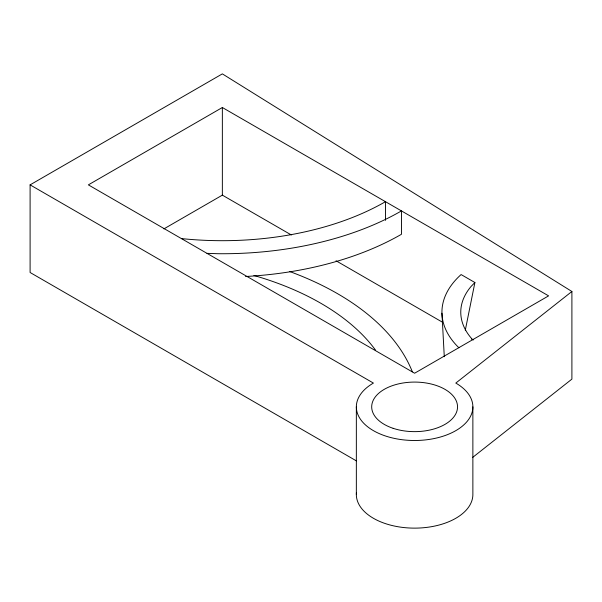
<?xml version="1.0" encoding="UTF-8"?>
<svg xmlns="http://www.w3.org/2000/svg" width="602" height="602" viewBox="0 0 602 602"><rect width="100%" height="100%" fill="white"/><g stroke="black" fill="none" stroke-linecap="round" stroke-linejoin="round"><path stroke-width="0.9" d="M465.286 330.265L474.903 282.526L461.102 274.557A120.392 69.508 0 0 0 458.897 347.76M474.903 282.526L471.088 286.432A101.565 58.635 0 0 0 472.427 339.468M30.1 184.867L222.356 73.873L571.9 291.488L455.804 383.075A58.266 33.637 0 0 1 455.804 430.648A58.266 33.637 0 0 1 373.413 430.648A58.266 33.637 0 0 1 373.413 383.075L30.1 184.867L30.1 272.495L356.324 460.846M472.705 457.377L571.9 379.117L571.9 291.488M222.356 107.51L88.366 184.867L414.612 373.225L548.603 295.868L222.356 107.51L222.356 195.138L291.383 234.991M163.887 228.895L222.356 195.138M206.983 253.352L217.834 253.713A253.284 146.233 0 0 0 401.451 210.911L401.451 234.276A253.284 146.233 0 0 1 245.548 276.491M336.044 260.779L442.425 322.19M471.652 339.069L473.27 340.002M441.951 313.198L444.284 356.708M472.871 406.862L472.871 494.49A58.266 33.637 0 0 1 413.092 528.12A58.266 33.637 0 0 1 356.422 492.745M385.476 220.377L385.476 201.685A230.694 133.185 0 0 1 181.398 238.58M356.346 406.862L356.346 494.49M253.901 275.468A256.023 147.814 0 0 1 375.55 350.146M289.464 271.449A279.576 161.411 0 0 1 412.355 371.818M393.144 428.323A42.93 24.787 0 0 0 457.535 406.862A42.93 24.787 0 0 0 393.144 385.4A42.93 24.787 0 0 0 393.144 428.323"/></g></svg>
